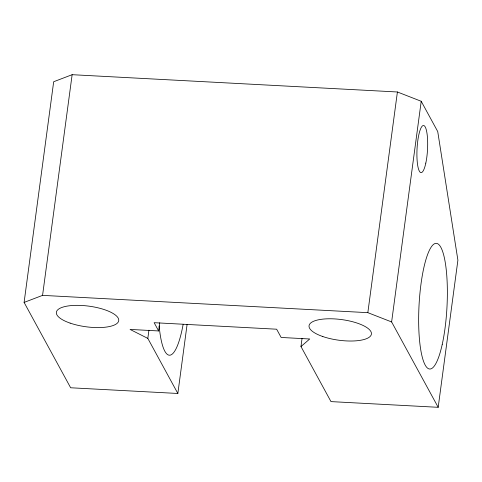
<?xml version="1.0" encoding="UTF-8"?>
<svg xmlns="http://www.w3.org/2000/svg" width="482" height="482" viewBox="0 0 482 482"><rect width="100%" height="100%" fill="white"/><g stroke="black" fill="none" stroke-linecap="round" stroke-linejoin="round"><path stroke-width="0.72" d="M187.106 324.368L177.846 393.469L70.649 387.769L24.1 302.413L53.677 81.735L72.137 74.692L397.409 91.984L421.214 101.274L391.625 321.946L438.186 407.308L330.989 401.608L300.967 346.54L302.063 338.34M24.1 302.413L42.567 295.37L72.137 74.692M177.846 393.469L147.823 338.4L148.926 330.194M147.823 338.4L130.056 329.429L158.632 330.953L159.735 322.747M391.625 321.946L367.838 312.661L397.409 91.984M438.186 407.308L457.9 260.19L437.734 131.562L421.214 101.274M300.967 346.54L309.727 338.985L281.151 337.466L276.644 329.206L154.132 322.693L158.632 330.953M42.567 295.37L367.838 312.661M183.118 324.476A62.919 13.996 -87 0 1 159.15 325.922M322.82 336.544A31.457 10.411 7.6 0 0 371.369 334.333A31.457 10.411 7.6 0 0 326.501 318.849A31.457 10.411 7.6 0 0 322.82 336.544M70.131 323.115A31.457 10.411 7.6 0 0 118.68 320.898A31.457 10.411 7.6 0 0 73.812 305.419A31.457 10.411 7.6 0 0 70.131 323.115M425.811 163.115A23.594 5.248 -87 0 0 424.082 125.663A23.594 5.248 -87 0 0 417.002 158.433A23.594 5.248 -87 0 0 425.811 163.115M442.217 344.449A62.919 13.996 -87 0 0 437.999 243.916A62.919 13.996 -87 0 0 418.864 330.284A62.919 13.996 -87 0 0 442.217 344.449"/></g></svg>
